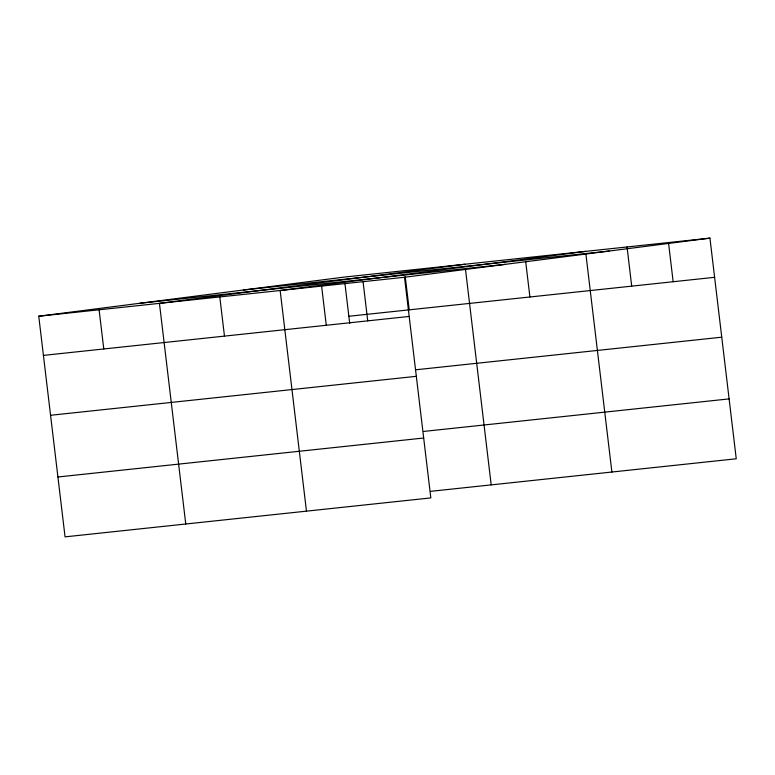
<?xml version="1.0" encoding="UTF-8"?>
<svg xmlns="http://www.w3.org/2000/svg" width="775" height="775" viewBox="0 0 775 775"><rect width="100%" height="100%" fill="white"/><g stroke="black" fill="none" stroke-linecap="round" stroke-linejoin="round"><path stroke-width="1.16" d="M38.75 316.219L404.511 277.266L430.823 497.908L65.061 536.862L38.75 316.219L344.177 277.092L709.939 238.138L736.25 458.781L430.842 491.311M464.884 264.236L159.447 303.364L185.758 524.007M585.58 251.381L280.153 290.509L306.464 511.151M404.511 277.266L709.939 238.138M243.389 290.005L609.15 251.052M139.539 303.306L505.3 264.353M348.847 316.268L714.608 277.314M43.419 355.396L409.181 316.442M416.34 369.723L721.748 337.193M50.559 415.284L416.32 376.321M423.702 431.423L729.11 398.892M57.922 476.983L423.683 438.02M668.486 242.556L673.155 281.732M627.033 246.963L631.702 286.14M585.861 253.754L611.892 472.023M525.653 261.369L529.906 296.99M465.446 268.993L491.195 484.879M405.238 276.607L409.2 309.845M363.058 281.674L367.728 320.85M344.885 283.03L349.709 323.456M321.606 286.091L326.275 325.267M219.8 296.941L224.469 336.118M99.103 309.797L103.773 348.973"/></g></svg>
